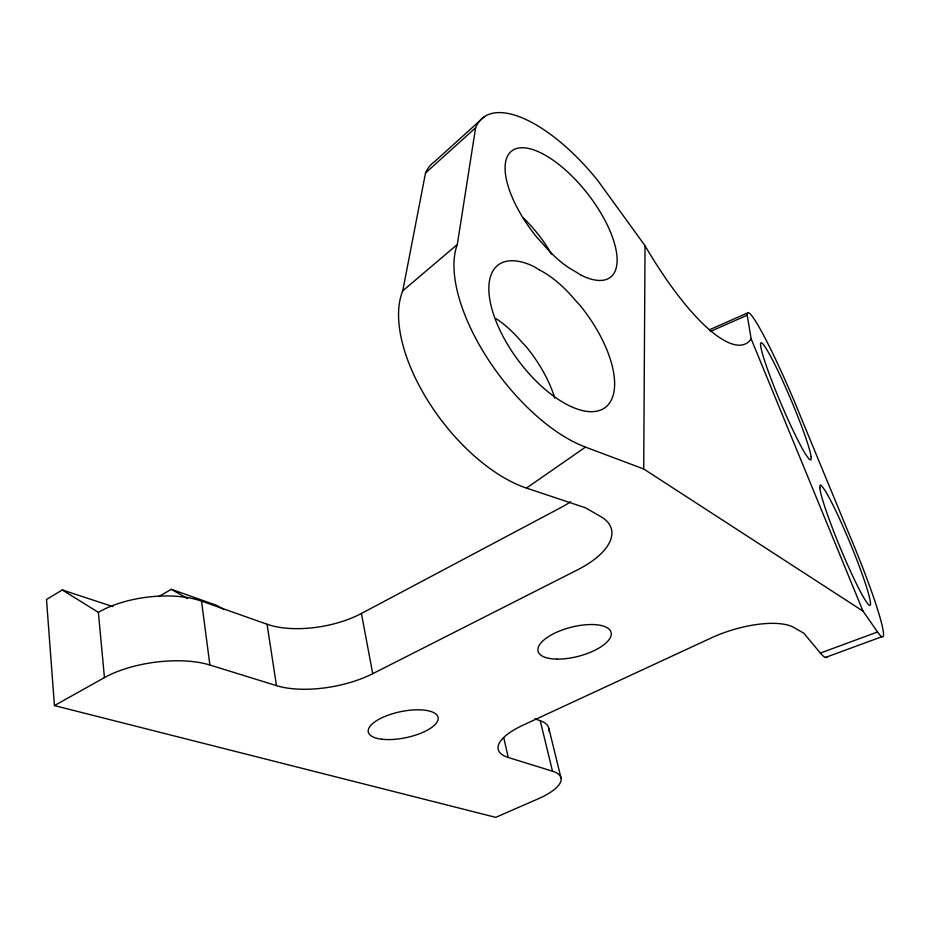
<?xml version="1.0" encoding="UTF-8"?>
<svg xmlns="http://www.w3.org/2000/svg" width="930" height="930" viewBox="0 0 930 930"><rect width="100%" height="100%" fill="white"/><g stroke="black" fill="none" stroke-linecap="round" stroke-linejoin="round"><path stroke-width="1.4" d="M54.428 705.591L495.725 817.354L537.831 798.986A54.219 17.554 -13.1 0 0 552.49 771.191L508.257 757.485A58.206 20.262 -13.8 0 1 522.858 725.261L711.345 637.887A62.345 22.68 -16.6 0 1 793.953 627.541L803.904 633.26L820.376 653.069L877.536 631.97L863.028 611.15L643.711 468.976L645.036 245.718L597.792 180.571A123.469 51.557 51.9 0 0 475.59 127.817L425.522 172.992L402.748 290.834A131.397 66.03 52.9 0 0 428.265 401.318A131.397 66.03 52.9 0 0 526.473 488.087L585.342 507.745L600.908 516.685A76.028 34.538 -14.4 0 1 577.821 569.695L372.732 673.692A71.11 29.574 -10.5 0 1 276.477 685.643L209.889 665.008A73.133 29.586 -7.8 0 0 104.439 677.61L54.428 705.591L46.5 599.501L62.287 589.957L112.925 606.604M643.711 468.976L585.47 447.109A135.222 62.787 53.1 0 1 486.158 356.295A135.222 62.787 53.1 0 1 457.316 244.497L475.59 127.817M484.239 116.762L434.763 161.483A120.284 54.521 51.6 0 0 425.522 172.992M402.748 290.834L457.316 244.497M526.473 488.087L585.47 447.109M158.739 596.583L171.294 589.306L216.504 605.302L224.095 609.592M62.287 589.957L98.371 612.359A71.494 31.388 -7.2 0 1 201.519 601.094L267.061 624.239A69.552 31.388 -10.2 0 0 361.41 613.475L561.023 507.501A74.226 36.526 -14.4 0 0 570.625 501.77M709.404 329.801L748.394 312.585M710.253 331.522L747.209 315.224A96.674 8.103 67 0 1 801.881 419.674L848.66 533.064A98.592 8.265 67.5 0 1 877.536 631.97M825.468 657.452L881.838 636.725M534.901 718.82L540.225 720.704A53.301 18.821 -13 0 1 548.84 730.992M171.294 589.306L187.476 598.548M747.209 315.224L751.161 338.904L863.028 611.15M548.874 728.469L561.092 778.305M540.225 720.704L552.49 771.191M503.735 737.699L508.257 757.485M361.41 613.475L372.732 673.692M267.061 624.239L276.477 685.643M201.519 601.094L209.889 665.008M98.371 612.359L104.439 677.61M751.161 338.904A169.295 46.837 63.2 0 1 645.036 245.718M495.969 318.56A70.82 35.259 52.8 0 1 520.986 341.171L526.113 346.634A86.595 43.454 52.9 0 1 554.792 398.145M523.404 217.946A78.085 35.352 51.6 0 1 551.676 254.285M827.456 656.824A97.534 11.764 67.7 0 1 820.376 653.069M819.958 487.82L819.958 489.099A64.995 5.452 67.5 0 0 854.798 580.448A64.995 5.452 67.5 0 0 865.284 583.191A64.995 5.452 67.5 0 0 824.98 490.412L823.829 488.866A53.44 4.476 67.5 0 0 819.958 487.82M811.1 456.677L811.018 459.966L809.216 459.281L805.764 454.561A63.74 5.336 67 0 1 765.541 363.549A63.74 5.336 67 0 1 776.562 367.931A63.74 5.336 67 0 1 811.1 456.677M539.447 269.921L533.89 266.55A89.106 41.304 53.1 0 0 498.48 327.011A89.106 41.304 53.1 0 0 598.199 410.851A89.106 41.304 53.1 0 0 579.983 305.307L574.787 299.646A72.854 33.492 53 0 0 539.447 269.921M581.297 275.292L574.705 271.223A62.531 26.319 52 0 1 543.562 244.66L536.982 237.464A80.143 33.422 51.9 0 1 518.173 148.126A80.143 33.422 51.9 0 1 606.662 223.677A80.143 33.422 51.9 0 1 581.297 275.292M557 659.114A37.7 14.973 -14.5 0 0 611.254 633.562A37.7 14.973 -14.5 0 0 555.466 632.807A37.7 14.973 -14.5 0 0 557 659.114M381.742 739.211A35.642 13.264 -11.8 0 0 437.856 720.355A35.642 13.264 -11.8 0 0 389.961 714.554A35.642 13.264 -11.8 0 0 381.742 739.211"/></g></svg>
